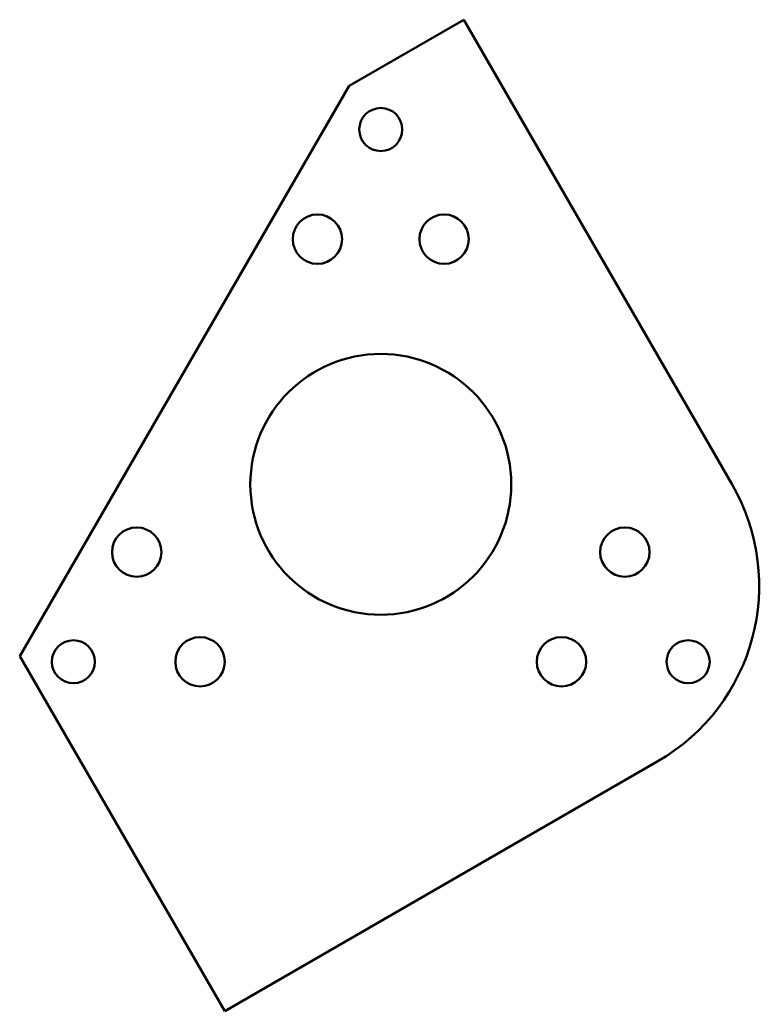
# Model space of a CAD drawing. Header units: inches. Extents: x 7.35 to 14.65, y 3.62 to 13.4.
import ezdxf

# ---------------------------------------------------------------- set-up
doc = ezdxf.new("R2010")
doc.units = ezdxf.units.IN
doc.header["$MEASUREMENT"] = 0
doc.layers.add('Visible (ANSI)', color=7, linetype='Continuous', lineweight=50)

msp = doc.modelspace()

# ---------------------------------------------------------------- linework, layer by layer
at = {"layer": 'Visible (ANSI)'}
for p, q in [((11.7321, 13.4048), (10.6014, 12.752)), ((14.3807, 8.8172), (11.7321, 13.4048)), ((10.6014, 12.752), (7.3514, 7.1228)), ((7.3514, 7.1228), (9.375, 3.6178)), ((9.375, 3.6178), (13.6486, 6.0852))]:
    msp.add_line(p, q, dxfattribs=at)
for centre, radius in [((10.9139, 12.3219), 0.2125), ((10.2889, 11.2394), 0.2437), ((11.5389, 11.2394), 0.2437), ((10.9139, 8.8188), 1.2875), ((8.505, 8.1497), 0.2437), ((13.3227, 8.1497), 0.2437), ((7.88, 7.0672), 0.2125), ((9.13, 7.0672), 0.2437), ((12.6977, 7.0672), 0.2437), ((13.9477, 7.0672), 0.2125)]:
    msp.add_circle(centre, radius, dxfattribs=at)
msp.add_arc((12.6486, 7.8172), 2, 300, 30, dxfattribs=at)

doc.saveas('drawing.dxf')
